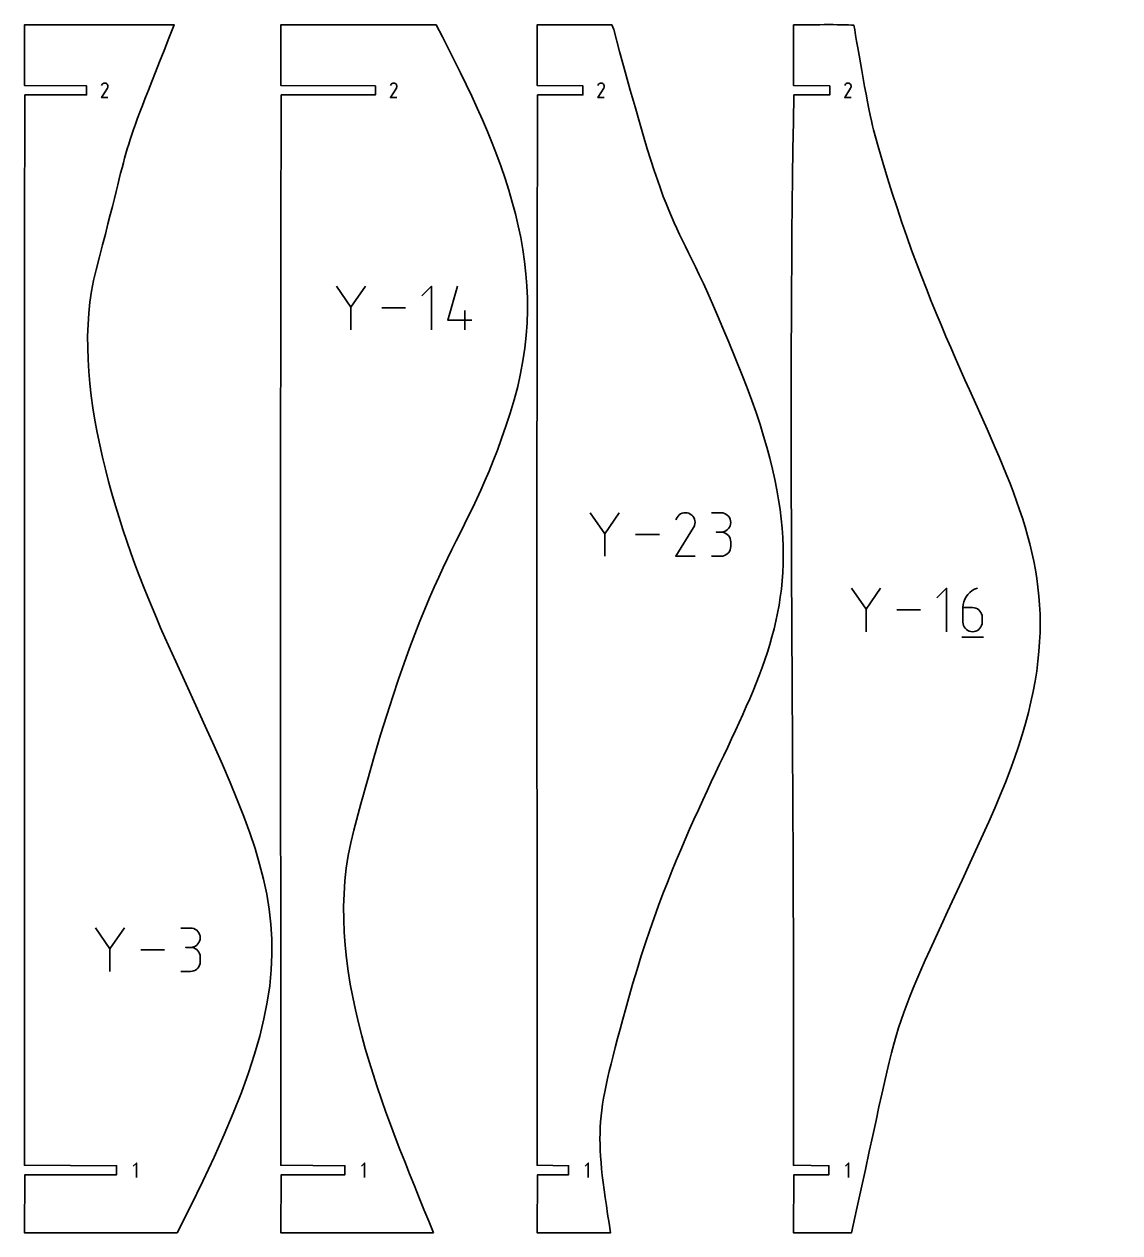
# Model space of a CAD drawing. Header units: centimetres. Extents: x -100 to 52, y -49 to 45.
# Drawn here: x -38.49 to -2.19, y -9.08 to 30.97 of the extents above; entities that cross this region are included whole.
import ezdxf

# ---------------------------------------------------------------- set-up
doc = ezdxf.new("R2010")
doc.units = ezdxf.units.CM
doc.header["$MEASUREMENT"] = 0
doc.layers.add('layer 1', color=7, linetype='Continuous')

msp = doc.modelspace()

# ---------------------------------------------------------------- linework, layer by layer
at = {"layer": 'layer 1', "color": 250, "lineweight": 35}
for points, knots in [([(-38.48029, 6.66369), (-38.48029, 6.66369), (-38.48029, -6.84462), (-38.48029, -6.84462), (-38.48029, -6.84462), (-38.48029, -6.84462), (-35.42453, -6.85962), (-35.42453, -6.85962), (-35.42453, -6.85962), (-35.42453, -6.85962), (-35.42453, -7.15962), (-35.42453, -7.15962), (-35.42453, -7.15962), (-35.42453, -7.15962), (-38.4653, -7.15962), (-38.4653, -7.15962), (-38.4653, -7.15962), (-38.4653, -7.15962), (-38.4803, -9.08298), (-38.4803, -9.08298), (-38.4803, -9.08298), (-38.4803, -9.08298), (-33.4252, -9.08298), (-33.4252, -9.08298), (-33.4252, -9.08298), (-28.4789, 0.53096), (-29.94132, 1.99857), (-33.82426, 10.6416), (-33.82426, 10.6416), (-35.33796, 14.01094), (-37.07446, 19.1677), (-36.10718, 22.82441), (-36.10718, 22.82441), (-34.83911, 27.61822), (-35.4763, 26.02902), (-33.51678, 30.94625), (-33.51678, 30.94625), (-33.51678, 30.94625), (-38.4803, 30.94621), (-38.4803, 30.94621), (-38.4803, 30.94621), (-38.4803, 30.94621), (-38.4803, 28.94054), (-38.4803, 28.94054), (-38.4803, 28.94054), (-38.4803, 28.94054), (-36.4193, 28.92554), (-36.4193, 28.92554), (-36.4193, 28.92554), (-36.4193, 28.92554), (-36.4193, 28.62554), (-36.4193, 28.62554), (-36.4193, 28.62554), (-36.4193, 28.62554), (-38.4653, 28.62554), (-38.4653, 28.62554), (-38.4653, 28.62554), (-38.48774, 21.30432), (-38.48029, 13.98495), (-38.48029, 6.66369)], [0, 0, 0, 0, 0.0625, 0.0625, 0.0625, 0.0625, 0.125, 0.125, 0.125, 0.125, 0.1875, 0.1875, 0.1875, 0.1875, 0.25, 0.25, 0.25, 0.25, 0.3125, 0.3125, 0.3125, 0.3125, 0.375, 0.375, 0.375, 0.375, 0.4375, 0.4375, 0.4375, 0.4375, 0.5, 0.5, 0.5, 0.5, 0.5625, 0.5625, 0.5625, 0.5625, 0.625, 0.625, 0.625, 0.625, 0.6875, 0.6875, 0.6875, 0.6875, 0.75, 0.75, 0.75, 0.75, 0.8125, 0.8125, 0.8125, 0.8125, 0.875, 0.875, 0.875, 0.875, 1, 1, 1, 1]), ([(-24.93298, -9.08294), (-26.56352, -5.02047), (-28.74905, -0.17588), (-27.571, 4.26016), (-27.571, 4.26016), (-25.01917, 13.8693), (-23.94206, 13.2567), (-22.3862, 18.08285), (-22.3862, 18.08285), (-20.86561, 22.79959), (-22.62877, 26.67965), (-24.83919, 30.94627), (-24.83919, 30.94627), (-24.83919, 30.94627), (-29.98809, 30.94623), (-29.98809, 30.94623), (-29.98809, 30.94623), (-29.98809, 30.94623), (-29.98809, 28.94057), (-29.98809, 28.94057), (-29.98809, 28.94057), (-29.98809, 28.94057), (-26.85016, 28.92557), (-26.85016, 28.92557), (-26.85016, 28.92557), (-26.85016, 28.92557), (-26.85016, 28.62557), (-26.85016, 28.62557), (-26.85016, 28.62557), (-26.85016, 28.62557), (-29.97309, 28.62557), (-29.97309, 28.62557), (-29.97309, 28.62557), (-30.00931, 16.80829), (-29.98808, 4.97454), (-29.98808, -6.84459), (-29.98808, -6.84459), (-29.98808, -6.84459), (-27.86239, -6.85959), (-27.86239, -6.85959), (-27.86239, -6.85959), (-27.86239, -6.85959), (-27.86239, -7.15959), (-27.86239, -7.15959), (-27.86239, -7.15959), (-27.86239, -7.15959), (-29.97308, -7.15959), (-29.97308, -7.15959), (-29.97308, -7.15959), (-29.97308, -7.15959), (-29.98809, -9.08295), (-29.98809, -9.08295), (-29.98809, -9.08295), (-29.98809, -9.08295), (-24.93298, -9.08294), (-24.93298, -9.08294)], [0, 0, 0, 0, 0.06666667, 0.06666667, 0.06666667, 0.06666667, 0.13333333, 0.13333333, 0.13333333, 0.13333333, 0.2, 0.2, 0.2, 0.2, 0.26666667, 0.26666667, 0.26666667, 0.26666667, 0.33333333, 0.33333333, 0.33333333, 0.33333333, 0.4, 0.4, 0.4, 0.4, 0.46666667, 0.46666667, 0.46666667, 0.46666667, 0.53333333, 0.53333333, 0.53333333, 0.53333333, 0.6, 0.6, 0.6, 0.6, 0.66666667, 0.66666667, 0.66666667, 0.66666667, 0.73333333, 0.73333333, 0.73333333, 0.73333333, 0.8, 0.8, 0.8, 0.8, 0.86666667, 0.86666667, 0.86666667, 0.86666667, 1, 1, 1, 1]), ([(-20.66333, -9.08215), (-20.66333, -9.08215), (-19.06376, -9.08225), (-19.06376, -9.08225), (-19.06376, -9.08225), (-19.61155, -5.58718), (-19.59478, -5.3597), (-18.45605, -1.28222), (-18.45605, -1.28222), (-15.61266, 8.89916), (-11.04146, 10.12222), (-14.70515, 19.34356), (-14.70515, 19.34356), (-17.22282, 25.68042), (-16.77613, 22.64714), (-18.9605, 30.79749), (-18.9605, 30.79749), (-18.9605, 30.79749), (-19.01744, 30.94617), (-19.01744, 30.94617), (-19.01744, 30.94617), (-19.01744, 30.94617), (-21.49586, 30.94615), (-21.49586, 30.94615), (-21.49586, 30.94615), (-21.49586, 30.94615), (-21.49586, 28.94049), (-21.49586, 28.94049), (-21.49586, 28.94049), (-21.49586, 28.94049), (-19.97827, 28.92549), (-19.97827, 28.92549), (-19.97827, 28.92549), (-19.97827, 28.92549), (-19.97827, 28.62549), (-19.97827, 28.62549), (-19.97827, 28.62549), (-19.97827, 28.62549), (-21.48086, 28.62549), (-21.48086, 28.62549), (-21.48086, 28.62549), (-21.51711, 16.80821), (-21.49581, 4.97448), (-21.49588, -6.84466), (-21.49588, -6.84466), (-21.49588, -6.84466), (-20.45367, -6.85966), (-20.45367, -6.85966), (-20.45367, -6.85966), (-20.45367, -6.85966), (-20.45367, -7.15966), (-20.45367, -7.15966), (-20.45367, -7.15966), (-20.45367, -7.15966), (-21.48088, -7.15966), (-21.48088, -7.15966), (-21.48088, -7.15966), (-21.48088, -7.15966), (-21.49589, -9.08299), (-21.49589, -9.08299), (-21.49589, -9.08299), (-21.49589, -9.08299), (-20.66333, -9.08215), (-20.66333, -9.08215)], [0, 0, 0, 0, 0.05882353, 0.05882353, 0.05882353, 0.05882353, 0.11764706, 0.11764706, 0.11764706, 0.11764706, 0.17647059, 0.17647059, 0.17647059, 0.17647059, 0.23529412, 0.23529412, 0.23529412, 0.23529412, 0.29411765, 0.29411765, 0.29411765, 0.29411765, 0.35294118, 0.35294118, 0.35294118, 0.35294118, 0.41176471, 0.41176471, 0.41176471, 0.41176471, 0.47058824, 0.47058824, 0.47058824, 0.47058824, 0.52941176, 0.52941176, 0.52941176, 0.52941176, 0.58823529, 0.58823529, 0.58823529, 0.58823529, 0.64705882, 0.64705882, 0.64705882, 0.64705882, 0.70588235, 0.70588235, 0.70588235, 0.70588235, 0.76470588, 0.76470588, 0.76470588, 0.76470588, 0.82352941, 0.82352941, 0.82352941, 0.82352941, 0.88235294, 0.88235294, 0.88235294, 0.88235294, 1, 1, 1, 1]), ([(-13.00398, -1.87578), (-13.00398, -1.87578), (-13.00399, -6.84463), (-13.00399, -6.84463), (-13.00399, -6.84463), (-13.00399, -6.84463), (-11.83167, -6.85963), (-11.83167, -6.85963), (-11.83167, -6.85963), (-11.83167, -6.85963), (-11.83167, -7.15963), (-11.83167, -7.15963), (-11.83167, -7.15963), (-11.83167, -7.15963), (-12.98899, -7.15963), (-12.98899, -7.15963), (-12.98899, -7.15963), (-12.98899, -7.15963), (-13.004, -9.08298), (-13.004, -9.08298), (-13.004, -9.08298), (-13.004, -9.08298), (-11.07827, -9.08299), (-11.07827, -9.08299), (-11.07827, -9.08299), (-9.21287, -0.63421), (-10.07907, -3.2763), (-6.53373, 4.54179), (-6.53373, 4.54179), (-2.1941, 14.11144), (-7.14971, 15.66446), (-10.35067, 27.46546), (-10.35067, 27.46546), (-10.51729, 28.07974), (-10.88395, 30.23037), (-11.00091, 30.9353), (-11.00091, 30.9353), (-11.41213, 30.96929), (-12.54652, 30.94619), (-13.00161, 30.94619), (-13.00161, 30.94619), (-13.00161, 30.94619), (-13.00399, 28.94053), (-13.00399, 28.94053), (-13.00399, 28.94053), (-13.00399, 28.94053), (-11.80194, 28.92553), (-11.80194, 28.92553), (-11.80194, 28.92553), (-11.80194, 28.92553), (-11.80194, 28.62553), (-11.80194, 28.62553), (-11.80194, 28.62553), (-11.80194, 28.62553), (-12.98899, 28.62553), (-12.98899, 28.62553), (-12.98899, 28.62553), (-13.18357, 19.11471), (-13.00398, 7.82592), (-13.00398, -1.87578)], [0, 0, 0, 0, 0.0625, 0.0625, 0.0625, 0.0625, 0.125, 0.125, 0.125, 0.125, 0.1875, 0.1875, 0.1875, 0.1875, 0.25, 0.25, 0.25, 0.25, 0.3125, 0.3125, 0.3125, 0.3125, 0.375, 0.375, 0.375, 0.375, 0.4375, 0.4375, 0.4375, 0.4375, 0.5, 0.5, 0.5, 0.5, 0.5625, 0.5625, 0.5625, 0.5625, 0.625, 0.625, 0.625, 0.625, 0.6875, 0.6875, 0.6875, 0.6875, 0.75, 0.75, 0.75, 0.75, 0.8125, 0.8125, 0.8125, 0.8125, 0.875, 0.875, 0.875, 0.875, 1, 1, 1, 1]), ([(-35.71277, 28.53554), (-35.71277, 28.53554), (-35.92595, 28.53554), (-35.92595, 28.53554), (-35.92595, 28.53554), (-35.92595, 28.53554), (-35.72897, 28.85266), (-35.72897, 28.85266), (-35.72897, 28.85266), (-35.72897, 28.85266), (-35.72873, 28.85295), (-35.72873, 28.85295), (-35.72873, 28.85295), (-35.72873, 28.85295), (-35.72851, 28.85324), (-35.72851, 28.85324), (-35.72851, 28.85324), (-35.72851, 28.85324), (-35.72829, 28.85354), (-35.72829, 28.85354), (-35.72829, 28.85354), (-35.72829, 28.85354), (-35.72808, 28.85385), (-35.72808, 28.85385), (-35.72808, 28.85385), (-35.72808, 28.85385), (-35.72787, 28.85416), (-35.72787, 28.85416), (-35.72787, 28.85416), (-35.72787, 28.85416), (-35.72767, 28.85449), (-35.72767, 28.85449), (-35.72767, 28.85449), (-35.72767, 28.85449), (-35.72747, 28.85484), (-35.72747, 28.85484), (-35.72747, 28.85484), (-35.72747, 28.85484), (-35.72727, 28.8552), (-35.72727, 28.8552), (-35.72727, 28.8552), (-35.72727, 28.8552), (-35.72707, 28.85558), (-35.72707, 28.85558), (-35.72707, 28.85558), (-35.72707, 28.85558), (-35.71894, 28.87304), (-35.71894, 28.87304), (-35.71894, 28.87304), (-35.71894, 28.87304), (-35.71419, 28.89114), (-35.71419, 28.89114), (-35.71419, 28.89114), (-35.71419, 28.89114), (-35.7127, 28.90947), (-35.7127, 28.90947), (-35.7127, 28.90947), (-35.7127, 28.90947), (-35.71436, 28.92763), (-35.71436, 28.92763), (-35.71436, 28.92763), (-35.71436, 28.92763), (-35.71906, 28.94519), (-35.71906, 28.94519), (-35.71906, 28.94519), (-35.71906, 28.94519), (-35.72667, 28.96176), (-35.72667, 28.96176), (-35.72667, 28.96176), (-35.72667, 28.96176), (-35.73708, 28.97692), (-35.73708, 28.97692), (-35.73708, 28.97692), (-35.73708, 28.97692), (-35.75018, 28.99027), (-35.75018, 28.99027), (-35.75018, 28.99027), (-35.75018, 28.99027), (-35.76584, 29.00139), (-35.76584, 29.00139), (-35.76584, 29.00139), (-35.76584, 29.00139), (-35.78335, 29.00941), (-35.78335, 29.00941), (-35.78335, 29.00941), (-35.78335, 29.00941), (-35.80148, 29.01408), (-35.80148, 29.01408), (-35.80148, 29.01408), (-35.80148, 29.01408), (-35.81983, 29.01553), (-35.81983, 29.01553), (-35.81983, 29.01553), (-35.81983, 29.01553), (-35.83798, 29.01384), (-35.83798, 29.01384), (-35.83798, 29.01384), (-35.83798, 29.01384), (-35.85553, 29.00913), (-35.85553, 29.00913), (-35.85553, 29.00913), (-35.85553, 29.00913), (-35.87208, 29.00151), (-35.87208, 29.00151), (-35.87208, 29.00151), (-35.87208, 29.00151), (-35.88722, 28.99107), (-35.88722, 28.99107), (-35.88722, 28.99107), (-35.88722, 28.99107), (-35.90055, 28.97792), (-35.90055, 28.97792), (-35.90055, 28.97792), (-35.90055, 28.97792), (-35.91165, 28.96217), (-35.91165, 28.96217), (-35.91165, 28.96217), (-35.91165, 28.96217), (-35.92565, 28.93532), (-35.92565, 28.93532)], [0, 0, 0, 0, 0.03225806, 0.03225806, 0.03225806, 0.03225806, 0.06451613, 0.06451613, 0.06451613, 0.06451613, 0.09677419, 0.09677419, 0.09677419, 0.09677419, 0.12903226, 0.12903226, 0.12903226, 0.12903226, 0.16129032, 0.16129032, 0.16129032, 0.16129032, 0.19354839, 0.19354839, 0.19354839, 0.19354839, 0.22580645, 0.22580645, 0.22580645, 0.22580645, 0.25806452, 0.25806452, 0.25806452, 0.25806452, 0.29032258, 0.29032258, 0.29032258, 0.29032258, 0.32258065, 0.32258065, 0.32258065, 0.32258065, 0.35483871, 0.35483871, 0.35483871, 0.35483871, 0.38709677, 0.38709677, 0.38709677, 0.38709677, 0.41935484, 0.41935484, 0.41935484, 0.41935484, 0.4516129, 0.4516129, 0.4516129, 0.4516129, 0.48387097, 0.48387097, 0.48387097, 0.48387097, 0.51612903, 0.51612903, 0.51612903, 0.51612903, 0.5483871, 0.5483871, 0.5483871, 0.5483871, 0.58064516, 0.58064516, 0.58064516, 0.58064516, 0.61290323, 0.61290323, 0.61290323, 0.61290323, 0.64516129, 0.64516129, 0.64516129, 0.64516129, 0.67741935, 0.67741935, 0.67741935, 0.67741935, 0.70967742, 0.70967742, 0.70967742, 0.70967742, 0.74193548, 0.74193548, 0.74193548, 0.74193548, 0.77419355, 0.77419355, 0.77419355, 0.77419355, 0.80645161, 0.80645161, 0.80645161, 0.80645161, 0.83870968, 0.83870968, 0.83870968, 0.83870968, 0.87096774, 0.87096774, 0.87096774, 0.87096774, 0.90322581, 0.90322581, 0.90322581, 0.90322581, 0.93548387, 0.93548387, 0.93548387, 0.93548387, 1, 1, 1, 1]), ([(-26.14364, 28.53556), (-26.14364, 28.53556), (-26.35681, 28.53556), (-26.35681, 28.53556), (-26.35681, 28.53556), (-26.35681, 28.53556), (-26.15983, 28.85268), (-26.15983, 28.85268), (-26.15983, 28.85268), (-26.15983, 28.85268), (-26.15959, 28.85297), (-26.15959, 28.85297), (-26.15959, 28.85297), (-26.15959, 28.85297), (-26.15937, 28.85327), (-26.15937, 28.85327), (-26.15937, 28.85327), (-26.15937, 28.85327), (-26.15915, 28.85357), (-26.15915, 28.85357), (-26.15915, 28.85357), (-26.15915, 28.85357), (-26.15894, 28.85387), (-26.15894, 28.85387), (-26.15894, 28.85387), (-26.15894, 28.85387), (-26.15873, 28.85419), (-26.15873, 28.85419), (-26.15873, 28.85419), (-26.15873, 28.85419), (-26.15853, 28.85452), (-26.15853, 28.85452), (-26.15853, 28.85452), (-26.15853, 28.85452), (-26.15833, 28.85486), (-26.15833, 28.85486), (-26.15833, 28.85486), (-26.15833, 28.85486), (-26.15813, 28.85522), (-26.15813, 28.85522), (-26.15813, 28.85522), (-26.15813, 28.85522), (-26.15793, 28.8556), (-26.15793, 28.8556), (-26.15793, 28.8556), (-26.15793, 28.8556), (-26.1498, 28.87306), (-26.1498, 28.87306), (-26.1498, 28.87306), (-26.1498, 28.87306), (-26.14505, 28.89117), (-26.14505, 28.89117), (-26.14505, 28.89117), (-26.14505, 28.89117), (-26.14356, 28.9095), (-26.14356, 28.9095), (-26.14356, 28.9095), (-26.14356, 28.9095), (-26.14523, 28.92765), (-26.14523, 28.92765), (-26.14523, 28.92765), (-26.14523, 28.92765), (-26.14992, 28.94522), (-26.14992, 28.94522), (-26.14992, 28.94522), (-26.14992, 28.94522), (-26.15753, 28.96178), (-26.15753, 28.96178), (-26.15753, 28.96178), (-26.15753, 28.96178), (-26.16795, 28.97695), (-26.16795, 28.97695), (-26.16795, 28.97695), (-26.16795, 28.97695), (-26.18104, 28.99029), (-26.18104, 28.99029), (-26.18104, 28.99029), (-26.18104, 28.99029), (-26.1967, 29.00141), (-26.1967, 29.00141), (-26.1967, 29.00141), (-26.1967, 29.00141), (-26.21422, 29.00943), (-26.21422, 29.00943), (-26.21422, 29.00943), (-26.21422, 29.00943), (-26.23235, 29.01411), (-26.23235, 29.01411), (-26.23235, 29.01411), (-26.23235, 29.01411), (-26.25069, 29.01555), (-26.25069, 29.01555), (-26.25069, 29.01555), (-26.25069, 29.01555), (-26.26884, 29.01387), (-26.26884, 29.01387), (-26.26884, 29.01387), (-26.26884, 29.01387), (-26.28639, 29.00916), (-26.28639, 29.00916), (-26.28639, 29.00916), (-26.28639, 29.00916), (-26.30294, 29.00153), (-26.30294, 29.00153), (-26.30294, 29.00153), (-26.30294, 29.00153), (-26.31808, 28.99109), (-26.31808, 28.99109), (-26.31808, 28.99109), (-26.31808, 28.99109), (-26.33141, 28.97794), (-26.33141, 28.97794), (-26.33141, 28.97794), (-26.33141, 28.97794), (-26.34252, 28.96219), (-26.34252, 28.96219), (-26.34252, 28.96219), (-26.34252, 28.96219), (-26.35651, 28.93534), (-26.35651, 28.93534)], [0, 0, 0, 0, 0.03225806, 0.03225806, 0.03225806, 0.03225806, 0.06451613, 0.06451613, 0.06451613, 0.06451613, 0.09677419, 0.09677419, 0.09677419, 0.09677419, 0.12903226, 0.12903226, 0.12903226, 0.12903226, 0.16129032, 0.16129032, 0.16129032, 0.16129032, 0.19354839, 0.19354839, 0.19354839, 0.19354839, 0.22580645, 0.22580645, 0.22580645, 0.22580645, 0.25806452, 0.25806452, 0.25806452, 0.25806452, 0.29032258, 0.29032258, 0.29032258, 0.29032258, 0.32258065, 0.32258065, 0.32258065, 0.32258065, 0.35483871, 0.35483871, 0.35483871, 0.35483871, 0.38709677, 0.38709677, 0.38709677, 0.38709677, 0.41935484, 0.41935484, 0.41935484, 0.41935484, 0.4516129, 0.4516129, 0.4516129, 0.4516129, 0.48387097, 0.48387097, 0.48387097, 0.48387097, 0.51612903, 0.51612903, 0.51612903, 0.51612903, 0.5483871, 0.5483871, 0.5483871, 0.5483871, 0.58064516, 0.58064516, 0.58064516, 0.58064516, 0.61290323, 0.61290323, 0.61290323, 0.61290323, 0.64516129, 0.64516129, 0.64516129, 0.64516129, 0.67741935, 0.67741935, 0.67741935, 0.67741935, 0.70967742, 0.70967742, 0.70967742, 0.70967742, 0.74193548, 0.74193548, 0.74193548, 0.74193548, 0.77419355, 0.77419355, 0.77419355, 0.77419355, 0.80645161, 0.80645161, 0.80645161, 0.80645161, 0.83870968, 0.83870968, 0.83870968, 0.83870968, 0.87096774, 0.87096774, 0.87096774, 0.87096774, 0.90322581, 0.90322581, 0.90322581, 0.90322581, 0.93548387, 0.93548387, 0.93548387, 0.93548387, 1, 1, 1, 1]), ([(-19.27174, 28.53549), (-19.27174, 28.53549), (-19.48492, 28.53549), (-19.48492, 28.53549), (-19.48492, 28.53549), (-19.48492, 28.53549), (-19.28793, 28.85261), (-19.28793, 28.85261), (-19.28793, 28.85261), (-19.28793, 28.85261), (-19.2877, 28.8529), (-19.2877, 28.8529), (-19.2877, 28.8529), (-19.2877, 28.8529), (-19.28747, 28.85319), (-19.28747, 28.85319), (-19.28747, 28.85319), (-19.28747, 28.85319), (-19.28725, 28.85349), (-19.28725, 28.85349), (-19.28725, 28.85349), (-19.28725, 28.85349), (-19.28704, 28.8538), (-19.28704, 28.8538), (-19.28704, 28.8538), (-19.28704, 28.8538), (-19.28684, 28.85412), (-19.28684, 28.85412), (-19.28684, 28.85412), (-19.28684, 28.85412), (-19.28664, 28.85444), (-19.28664, 28.85444), (-19.28664, 28.85444), (-19.28664, 28.85444), (-19.28644, 28.85479), (-19.28644, 28.85479), (-19.28644, 28.85479), (-19.28644, 28.85479), (-19.28624, 28.85515), (-19.28624, 28.85515), (-19.28624, 28.85515), (-19.28624, 28.85515), (-19.28604, 28.85553), (-19.28604, 28.85553), (-19.28604, 28.85553), (-19.28604, 28.85553), (-19.2779, 28.87299), (-19.2779, 28.87299), (-19.2779, 28.87299), (-19.2779, 28.87299), (-19.27315, 28.89109), (-19.27315, 28.89109), (-19.27315, 28.89109), (-19.27315, 28.89109), (-19.27167, 28.90943), (-19.27167, 28.90943), (-19.27167, 28.90943), (-19.27167, 28.90943), (-19.27333, 28.92758), (-19.27333, 28.92758), (-19.27333, 28.92758), (-19.27333, 28.92758), (-19.27803, 28.94514), (-19.27803, 28.94514), (-19.27803, 28.94514), (-19.27803, 28.94514), (-19.28564, 28.96171), (-19.28564, 28.96171), (-19.28564, 28.96171), (-19.28564, 28.96171), (-19.29605, 28.97687), (-19.29605, 28.97687), (-19.29605, 28.97687), (-19.29605, 28.97687), (-19.30914, 28.99022), (-19.30914, 28.99022), (-19.30914, 28.99022), (-19.30914, 28.99022), (-19.32481, 29.00134), (-19.32481, 29.00134), (-19.32481, 29.00134), (-19.32481, 29.00134), (-19.34232, 29.00936), (-19.34232, 29.00936), (-19.34232, 29.00936), (-19.34232, 29.00936), (-19.36045, 29.01404), (-19.36045, 29.01404), (-19.36045, 29.01404), (-19.36045, 29.01404), (-19.37879, 29.01548), (-19.37879, 29.01548), (-19.37879, 29.01548), (-19.37879, 29.01548), (-19.39694, 29.0138), (-19.39694, 29.0138), (-19.39694, 29.0138), (-19.39694, 29.0138), (-19.41449, 29.00909), (-19.41449, 29.00909), (-19.41449, 29.00909), (-19.41449, 29.00909), (-19.43104, 29.00146), (-19.43104, 29.00146), (-19.43104, 29.00146), (-19.43104, 29.00146), (-19.44618, 28.99102), (-19.44618, 28.99102), (-19.44618, 28.99102), (-19.44618, 28.99102), (-19.45951, 28.97787), (-19.45951, 28.97787), (-19.45951, 28.97787), (-19.45951, 28.97787), (-19.47062, 28.96212), (-19.47062, 28.96212), (-19.47062, 28.96212), (-19.47062, 28.96212), (-19.48462, 28.93527), (-19.48462, 28.93527)], [0, 0, 0, 0, 0.03225806, 0.03225806, 0.03225806, 0.03225806, 0.06451613, 0.06451613, 0.06451613, 0.06451613, 0.09677419, 0.09677419, 0.09677419, 0.09677419, 0.12903226, 0.12903226, 0.12903226, 0.12903226, 0.16129032, 0.16129032, 0.16129032, 0.16129032, 0.19354839, 0.19354839, 0.19354839, 0.19354839, 0.22580645, 0.22580645, 0.22580645, 0.22580645, 0.25806452, 0.25806452, 0.25806452, 0.25806452, 0.29032258, 0.29032258, 0.29032258, 0.29032258, 0.32258065, 0.32258065, 0.32258065, 0.32258065, 0.35483871, 0.35483871, 0.35483871, 0.35483871, 0.38709677, 0.38709677, 0.38709677, 0.38709677, 0.41935484, 0.41935484, 0.41935484, 0.41935484, 0.4516129, 0.4516129, 0.4516129, 0.4516129, 0.48387097, 0.48387097, 0.48387097, 0.48387097, 0.51612903, 0.51612903, 0.51612903, 0.51612903, 0.5483871, 0.5483871, 0.5483871, 0.5483871, 0.58064516, 0.58064516, 0.58064516, 0.58064516, 0.61290323, 0.61290323, 0.61290323, 0.61290323, 0.64516129, 0.64516129, 0.64516129, 0.64516129, 0.67741935, 0.67741935, 0.67741935, 0.67741935, 0.70967742, 0.70967742, 0.70967742, 0.70967742, 0.74193548, 0.74193548, 0.74193548, 0.74193548, 0.77419355, 0.77419355, 0.77419355, 0.77419355, 0.80645161, 0.80645161, 0.80645161, 0.80645161, 0.83870968, 0.83870968, 0.83870968, 0.83870968, 0.87096774, 0.87096774, 0.87096774, 0.87096774, 0.90322581, 0.90322581, 0.90322581, 0.90322581, 0.93548387, 0.93548387, 0.93548387, 0.93548387, 1, 1, 1, 1]), ([(-11.09541, 28.53552), (-11.09541, 28.53552), (-11.30859, 28.53552), (-11.30859, 28.53552), (-11.30859, 28.53552), (-11.30859, 28.53552), (-11.1116, 28.85264), (-11.1116, 28.85264), (-11.1116, 28.85264), (-11.1116, 28.85264), (-11.11137, 28.85294), (-11.11137, 28.85294), (-11.11137, 28.85294), (-11.11137, 28.85294), (-11.11114, 28.85323), (-11.11114, 28.85323), (-11.11114, 28.85323), (-11.11114, 28.85323), (-11.11092, 28.85353), (-11.11092, 28.85353), (-11.11092, 28.85353), (-11.11092, 28.85353), (-11.11071, 28.85383), (-11.11071, 28.85383), (-11.11071, 28.85383), (-11.11071, 28.85383), (-11.11051, 28.85415), (-11.11051, 28.85415), (-11.11051, 28.85415), (-11.11051, 28.85415), (-11.1103, 28.85448), (-11.1103, 28.85448), (-11.1103, 28.85448), (-11.1103, 28.85448), (-11.1101, 28.85482), (-11.1101, 28.85482), (-11.1101, 28.85482), (-11.1101, 28.85482), (-11.1099, 28.85518), (-11.1099, 28.85518), (-11.1099, 28.85518), (-11.1099, 28.85518), (-11.1097, 28.85556), (-11.1097, 28.85556), (-11.1097, 28.85556), (-11.1097, 28.85556), (-11.10157, 28.87303), (-11.10157, 28.87303), (-11.10157, 28.87303), (-11.10157, 28.87303), (-11.09682, 28.89113), (-11.09682, 28.89113), (-11.09682, 28.89113), (-11.09682, 28.89113), (-11.09533, 28.90946), (-11.09533, 28.90946), (-11.09533, 28.90946), (-11.09533, 28.90946), (-11.097, 28.92761), (-11.097, 28.92761), (-11.097, 28.92761), (-11.097, 28.92761), (-11.10169, 28.94518), (-11.10169, 28.94518), (-11.10169, 28.94518), (-11.10169, 28.94518), (-11.10931, 28.96175), (-11.10931, 28.96175), (-11.10931, 28.96175), (-11.10931, 28.96175), (-11.11972, 28.97691), (-11.11972, 28.97691), (-11.11972, 28.97691), (-11.11972, 28.97691), (-11.13281, 28.99025), (-11.13281, 28.99025), (-11.13281, 28.99025), (-11.13281, 28.99025), (-11.14848, 29.00138), (-11.14848, 29.00138), (-11.14848, 29.00138), (-11.14848, 29.00138), (-11.16599, 29.00939), (-11.16599, 29.00939), (-11.16599, 29.00939), (-11.16599, 29.00939), (-11.18412, 29.01407), (-11.18412, 29.01407), (-11.18412, 29.01407), (-11.18412, 29.01407), (-11.20246, 29.01552), (-11.20246, 29.01552), (-11.20246, 29.01552), (-11.20246, 29.01552), (-11.22061, 29.01383), (-11.22061, 29.01383), (-11.22061, 29.01383), (-11.22061, 29.01383), (-11.23816, 29.00912), (-11.23816, 29.00912), (-11.23816, 29.00912), (-11.23816, 29.00912), (-11.25471, 29.00149), (-11.25471, 29.00149), (-11.25471, 29.00149), (-11.25471, 29.00149), (-11.26985, 28.99105), (-11.26985, 28.99105), (-11.26985, 28.99105), (-11.26985, 28.99105), (-11.28318, 28.9779), (-11.28318, 28.9779), (-11.28318, 28.9779), (-11.28318, 28.9779), (-11.29429, 28.96215), (-11.29429, 28.96215), (-11.29429, 28.96215), (-11.29429, 28.96215), (-11.30828, 28.9353), (-11.30828, 28.9353)], [0, 0, 0, 0, 0.03225806, 0.03225806, 0.03225806, 0.03225806, 0.06451613, 0.06451613, 0.06451613, 0.06451613, 0.09677419, 0.09677419, 0.09677419, 0.09677419, 0.12903226, 0.12903226, 0.12903226, 0.12903226, 0.16129032, 0.16129032, 0.16129032, 0.16129032, 0.19354839, 0.19354839, 0.19354839, 0.19354839, 0.22580645, 0.22580645, 0.22580645, 0.22580645, 0.25806452, 0.25806452, 0.25806452, 0.25806452, 0.29032258, 0.29032258, 0.29032258, 0.29032258, 0.32258065, 0.32258065, 0.32258065, 0.32258065, 0.35483871, 0.35483871, 0.35483871, 0.35483871, 0.38709677, 0.38709677, 0.38709677, 0.38709677, 0.41935484, 0.41935484, 0.41935484, 0.41935484, 0.4516129, 0.4516129, 0.4516129, 0.4516129, 0.48387097, 0.48387097, 0.48387097, 0.48387097, 0.51612903, 0.51612903, 0.51612903, 0.51612903, 0.5483871, 0.5483871, 0.5483871, 0.5483871, 0.58064516, 0.58064516, 0.58064516, 0.58064516, 0.61290323, 0.61290323, 0.61290323, 0.61290323, 0.64516129, 0.64516129, 0.64516129, 0.64516129, 0.67741935, 0.67741935, 0.67741935, 0.67741935, 0.70967742, 0.70967742, 0.70967742, 0.70967742, 0.74193548, 0.74193548, 0.74193548, 0.74193548, 0.77419355, 0.77419355, 0.77419355, 0.77419355, 0.80645161, 0.80645161, 0.80645161, 0.80645161, 0.83870968, 0.83870968, 0.83870968, 0.83870968, 0.87096774, 0.87096774, 0.87096774, 0.87096774, 0.90322581, 0.90322581, 0.90322581, 0.90322581, 0.93548387, 0.93548387, 0.93548387, 0.93548387, 1, 1, 1, 1]), ([(-27.18528, 22.28612), (-27.18528, 22.28612), (-27.66592, 21.59092), (-27.66592, 21.59092), (-27.66592, 21.59092), (-27.66592, 21.59092), (-28.14665, 22.28612), (-28.14665, 22.28612)], [0, 0, 0, 0, 0.33333333, 0.33333333, 0.33333333, 0.33333333, 1, 1, 1, 1]), ([(-24.99587, 20.84488), (-24.99587, 20.84488), (-24.99587, 22.28607), (-24.99587, 22.28607), (-24.99587, 22.28607), (-24.99587, 22.28607), (-25.31627, 21.96559), (-25.31627, 21.96559)], [0, 0, 0, 0, 0.33333333, 0.33333333, 0.33333333, 0.33333333, 1, 1, 1, 1]), ([(-23.65525, 21.16527), (-23.65525, 21.16527), (-24.45547, 21.16527), (-24.45547, 21.16527), (-24.45547, 21.16527), (-24.45547, 21.16527), (-24.13589, 22.28607), (-24.13589, 22.28607)], [0, 0, 0, 0, 0.33333333, 0.33333333, 0.33333333, 0.33333333, 1, 1, 1, 1]), ([(-18.77309, 14.77982), (-18.77309, 14.77982), (-19.25373, 14.08462), (-19.25373, 14.08462), (-19.25373, 14.08462), (-19.25373, 14.08462), (-19.73446, 14.77982), (-19.73446, 14.77982)], [0, 0, 0, 0, 0.33333333, 0.33333333, 0.33333333, 0.33333333, 1, 1, 1, 1]), ([(-16.26396, 13.33857), (-16.26396, 13.33857), (-16.90402, 13.33857), (-16.90402, 13.33857), (-16.90402, 13.33857), (-16.90402, 13.33857), (-16.31258, 14.29072), (-16.31258, 14.29072), (-16.31258, 14.29072), (-16.31258, 14.29072), (-16.31187, 14.29159), (-16.31187, 14.29159), (-16.31187, 14.29159), (-16.31187, 14.29159), (-16.31119, 14.29247), (-16.31119, 14.29247), (-16.31119, 14.29247), (-16.31119, 14.29247), (-16.31054, 14.29337), (-16.31054, 14.29337), (-16.31054, 14.29337), (-16.31054, 14.29337), (-16.30991, 14.29429), (-16.30991, 14.29429), (-16.30991, 14.29429), (-16.30991, 14.29429), (-16.30929, 14.29524), (-16.30929, 14.29524), (-16.30929, 14.29524), (-16.30929, 14.29524), (-16.30868, 14.29623), (-16.30868, 14.29623), (-16.30868, 14.29623), (-16.30868, 14.29623), (-16.30808, 14.29726), (-16.30808, 14.29726), (-16.30808, 14.29726), (-16.30808, 14.29726), (-16.30749, 14.29834), (-16.30749, 14.29834), (-16.30749, 14.29834), (-16.30749, 14.29834), (-16.30689, 14.29948), (-16.30689, 14.29948), (-16.30689, 14.29948), (-16.30689, 14.29948), (-16.28247, 14.35192), (-16.28247, 14.35192), (-16.28247, 14.35192), (-16.28247, 14.35192), (-16.2682, 14.40627), (-16.2682, 14.40627), (-16.2682, 14.40627), (-16.2682, 14.40627), (-16.26374, 14.46131), (-16.26374, 14.46131), (-16.26374, 14.46131), (-16.26374, 14.46131), (-16.26873, 14.51581), (-16.26873, 14.51581), (-16.26873, 14.51581), (-16.26873, 14.51581), (-16.28283, 14.56855), (-16.28283, 14.56855), (-16.28283, 14.56855), (-16.28283, 14.56855), (-16.30569, 14.6183), (-16.30569, 14.6183), (-16.30569, 14.6183), (-16.30569, 14.6183), (-16.33695, 14.66382), (-16.33695, 14.66382), (-16.33695, 14.66382), (-16.33695, 14.66382), (-16.37627, 14.70389), (-16.37627, 14.70389), (-16.37627, 14.70389), (-16.37627, 14.70389), (-16.4233, 14.73728), (-16.4233, 14.73728), (-16.4233, 14.73728), (-16.4233, 14.73728), (-16.47587, 14.76136), (-16.47587, 14.76136), (-16.47587, 14.76136), (-16.47587, 14.76136), (-16.53031, 14.7754), (-16.53031, 14.7754), (-16.53031, 14.7754), (-16.53031, 14.7754), (-16.58538, 14.77974), (-16.58538, 14.77974), (-16.58538, 14.77974), (-16.58538, 14.77974), (-16.63988, 14.77468), (-16.63988, 14.77468), (-16.63988, 14.77468), (-16.63988, 14.77468), (-16.69258, 14.76054), (-16.69258, 14.76054), (-16.69258, 14.76054), (-16.69258, 14.76054), (-16.74227, 14.73764), (-16.74227, 14.73764), (-16.74227, 14.73764), (-16.74227, 14.73764), (-16.78773, 14.70629), (-16.78773, 14.70629), (-16.78773, 14.70629), (-16.78773, 14.70629), (-16.82774, 14.66681), (-16.82774, 14.66681), (-16.82774, 14.66681), (-16.82774, 14.66681), (-16.86109, 14.61952), (-16.86109, 14.61952), (-16.86109, 14.61952), (-16.86109, 14.61952), (-16.90312, 14.5389), (-16.90312, 14.5389)], [0, 0, 0, 0, 0.03225806, 0.03225806, 0.03225806, 0.03225806, 0.06451613, 0.06451613, 0.06451613, 0.06451613, 0.09677419, 0.09677419, 0.09677419, 0.09677419, 0.12903226, 0.12903226, 0.12903226, 0.12903226, 0.16129032, 0.16129032, 0.16129032, 0.16129032, 0.19354839, 0.19354839, 0.19354839, 0.19354839, 0.22580645, 0.22580645, 0.22580645, 0.22580645, 0.25806452, 0.25806452, 0.25806452, 0.25806452, 0.29032258, 0.29032258, 0.29032258, 0.29032258, 0.32258065, 0.32258065, 0.32258065, 0.32258065, 0.35483871, 0.35483871, 0.35483871, 0.35483871, 0.38709677, 0.38709677, 0.38709677, 0.38709677, 0.41935484, 0.41935484, 0.41935484, 0.41935484, 0.4516129, 0.4516129, 0.4516129, 0.4516129, 0.48387097, 0.48387097, 0.48387097, 0.48387097, 0.51612903, 0.51612903, 0.51612903, 0.51612903, 0.5483871, 0.5483871, 0.5483871, 0.5483871, 0.58064516, 0.58064516, 0.58064516, 0.58064516, 0.61290323, 0.61290323, 0.61290323, 0.61290323, 0.64516129, 0.64516129, 0.64516129, 0.64516129, 0.67741935, 0.67741935, 0.67741935, 0.67741935, 0.70967742, 0.70967742, 0.70967742, 0.70967742, 0.74193548, 0.74193548, 0.74193548, 0.74193548, 0.77419355, 0.77419355, 0.77419355, 0.77419355, 0.80645161, 0.80645161, 0.80645161, 0.80645161, 0.83870968, 0.83870968, 0.83870968, 0.83870968, 0.87096774, 0.87096774, 0.87096774, 0.87096774, 0.90322581, 0.90322581, 0.90322581, 0.90322581, 0.93548387, 0.93548387, 0.93548387, 0.93548387, 1, 1, 1, 1]), ([(-15.7234, 13.33862), (-15.7234, 13.33862), (-15.40336, 13.33862), (-15.40336, 13.33862), (-15.40336, 13.33862), (-15.40336, 13.33862), (-15.34581, 13.34379), (-15.34581, 13.34379), (-15.34581, 13.34379), (-15.34581, 13.34379), (-15.29164, 13.35867), (-15.29164, 13.35867), (-15.29164, 13.35867), (-15.29164, 13.35867), (-15.24178, 13.38235), (-15.24178, 13.38235), (-15.24178, 13.38235), (-15.24178, 13.38235), (-15.19712, 13.41393), (-15.19712, 13.41393), (-15.19712, 13.41393), (-15.19712, 13.41393), (-15.15856, 13.45249), (-15.15856, 13.45249), (-15.15856, 13.45249), (-15.15856, 13.45249), (-15.127, 13.4971), (-15.127, 13.4971), (-15.127, 13.4971), (-15.127, 13.4971), (-15.10334, 13.54687), (-15.10334, 13.54687), (-15.10334, 13.54687), (-15.10334, 13.54687), (-15.08848, 13.60088), (-15.08848, 13.60088), (-15.08848, 13.60088), (-15.08848, 13.60088), (-15.08333, 13.65821), (-15.08333, 13.65821), (-15.08333, 13.65821), (-15.08333, 13.65821), (-15.08333, 13.81845), (-15.08333, 13.81845), (-15.08333, 13.81845), (-15.08333, 13.81845), (-15.08848, 13.87576), (-15.08848, 13.87576), (-15.08848, 13.87576), (-15.08848, 13.87576), (-15.10334, 13.92975), (-15.10334, 13.92975), (-15.10334, 13.92975), (-15.10334, 13.92975), (-15.127, 13.97951), (-15.127, 13.97951), (-15.127, 13.97951), (-15.127, 13.97951), (-15.15856, 14.02413), (-15.15856, 14.02413), (-15.15856, 14.02413), (-15.15856, 14.02413), (-15.19712, 14.0627), (-15.19712, 14.0627), (-15.19712, 14.0627), (-15.19712, 14.0627), (-15.24178, 14.09428), (-15.24178, 14.09428), (-15.24178, 14.09428), (-15.24178, 14.09428), (-15.29164, 14.11798), (-15.29164, 14.11798), (-15.29164, 14.11798), (-15.29164, 14.11798), (-15.34581, 14.13287), (-15.34581, 14.13287), (-15.34581, 14.13287), (-15.34581, 14.13287), (-15.40336, 14.13803), (-15.40336, 14.13803), (-15.40336, 14.13803), (-15.40336, 14.13803), (-15.56361, 14.13803), (-15.56361, 14.13803), (-15.56361, 14.13803), (-15.56361, 14.13803), (-15.40336, 14.13803), (-15.40336, 14.13803), (-15.40336, 14.13803), (-15.40336, 14.13803), (-15.34581, 14.1432), (-15.34581, 14.1432), (-15.34581, 14.1432), (-15.34581, 14.1432), (-15.29164, 14.1581), (-15.29164, 14.1581), (-15.29164, 14.1581), (-15.29164, 14.1581), (-15.24178, 14.18182), (-15.24178, 14.18182), (-15.24178, 14.18182), (-15.24178, 14.18182), (-15.19712, 14.21345), (-15.19712, 14.21345), (-15.19712, 14.21345), (-15.19712, 14.21345), (-15.15856, 14.25209), (-15.15856, 14.25209), (-15.15856, 14.25209), (-15.15856, 14.25209), (-15.127, 14.29682), (-15.127, 14.29682), (-15.127, 14.29682), (-15.127, 14.29682), (-15.10334, 14.34674), (-15.10334, 14.34674), (-15.10334, 14.34674), (-15.10334, 14.34674), (-15.08848, 14.40094), (-15.08848, 14.40094), (-15.08848, 14.40094), (-15.08848, 14.40094), (-15.08333, 14.45852), (-15.08333, 14.45852), (-15.08333, 14.45852), (-15.08333, 14.45852), (-15.08848, 14.51582), (-15.08848, 14.51582), (-15.08848, 14.51582), (-15.08848, 14.51582), (-15.10334, 14.56982), (-15.10334, 14.56982), (-15.10334, 14.56982), (-15.10334, 14.56982), (-15.127, 14.61958), (-15.127, 14.61958), (-15.127, 14.61958), (-15.127, 14.61958), (-15.15856, 14.6642), (-15.15856, 14.6642), (-15.15856, 14.6642), (-15.15856, 14.6642), (-15.19712, 14.70276), (-15.19712, 14.70276), (-15.19712, 14.70276), (-15.19712, 14.70276), (-15.24178, 14.73435), (-15.24178, 14.73435), (-15.24178, 14.73435), (-15.24178, 14.73435), (-15.29164, 14.75805), (-15.29164, 14.75805), (-15.29164, 14.75805), (-15.29164, 14.75805), (-15.34581, 14.77293), (-15.34581, 14.77293), (-15.34581, 14.77293), (-15.34581, 14.77293), (-15.40336, 14.7781), (-15.40336, 14.7781), (-15.40336, 14.7781), (-15.40336, 14.7781), (-15.7234, 14.7781), (-15.7234, 14.7781)], [0, 0, 0, 0, 0.02380952, 0.02380952, 0.02380952, 0.02380952, 0.04761905, 0.04761905, 0.04761905, 0.04761905, 0.07142857, 0.07142857, 0.07142857, 0.07142857, 0.0952381, 0.0952381, 0.0952381, 0.0952381, 0.11904762, 0.11904762, 0.11904762, 0.11904762, 0.14285714, 0.14285714, 0.14285714, 0.14285714, 0.16666667, 0.16666667, 0.16666667, 0.16666667, 0.19047619, 0.19047619, 0.19047619, 0.19047619, 0.21428571, 0.21428571, 0.21428571, 0.21428571, 0.23809524, 0.23809524, 0.23809524, 0.23809524, 0.26190476, 0.26190476, 0.26190476, 0.26190476, 0.28571429, 0.28571429, 0.28571429, 0.28571429, 0.30952381, 0.30952381, 0.30952381, 0.30952381, 0.33333333, 0.33333333, 0.33333333, 0.33333333, 0.35714286, 0.35714286, 0.35714286, 0.35714286, 0.38095238, 0.38095238, 0.38095238, 0.38095238, 0.4047619, 0.4047619, 0.4047619, 0.4047619, 0.42857143, 0.42857143, 0.42857143, 0.42857143, 0.45238095, 0.45238095, 0.45238095, 0.45238095, 0.47619048, 0.47619048, 0.47619048, 0.47619048, 0.5, 0.5, 0.5, 0.5, 0.52380952, 0.52380952, 0.52380952, 0.52380952, 0.54761905, 0.54761905, 0.54761905, 0.54761905, 0.57142857, 0.57142857, 0.57142857, 0.57142857, 0.5952381, 0.5952381, 0.5952381, 0.5952381, 0.61904762, 0.61904762, 0.61904762, 0.61904762, 0.64285714, 0.64285714, 0.64285714, 0.64285714, 0.66666667, 0.66666667, 0.66666667, 0.66666667, 0.69047619, 0.69047619, 0.69047619, 0.69047619, 0.71428571, 0.71428571, 0.71428571, 0.71428571, 0.73809524, 0.73809524, 0.73809524, 0.73809524, 0.76190476, 0.76190476, 0.76190476, 0.76190476, 0.78571429, 0.78571429, 0.78571429, 0.78571429, 0.80952381, 0.80952381, 0.80952381, 0.80952381, 0.83333333, 0.83333333, 0.83333333, 0.83333333, 0.85714286, 0.85714286, 0.85714286, 0.85714286, 0.88095238, 0.88095238, 0.88095238, 0.88095238, 0.9047619, 0.9047619, 0.9047619, 0.9047619, 0.92857143, 0.92857143, 0.92857143, 0.92857143, 0.95238095, 0.95238095, 0.95238095, 0.95238095, 1, 1, 1, 1]), ([(-10.12127, 12.27776), (-10.12127, 12.27776), (-10.60191, 11.58256), (-10.60191, 11.58256), (-10.60191, 11.58256), (-10.60191, 11.58256), (-11.08264, 12.27776), (-11.08264, 12.27776)], [0, 0, 0, 0, 0.33333333, 0.33333333, 0.33333333, 0.33333333, 1, 1, 1, 1]), ([(-7.93186, 10.83652), (-7.93186, 10.83652), (-7.93186, 12.27772), (-7.93186, 12.27772), (-7.93186, 12.27772), (-7.93186, 12.27772), (-8.25226, 11.95723), (-8.25226, 11.95723)], [0, 0, 0, 0, 0.33333333, 0.33333333, 0.33333333, 0.33333333, 1, 1, 1, 1]), ([(-6.91073, 12.27772), (-6.91073, 12.27772), (-7.00241, 12.24334), (-7.00241, 12.24334), (-7.00241, 12.24334), (-7.00241, 12.24334), (-7.08654, 12.19702), (-7.08654, 12.19702), (-7.08654, 12.19702), (-7.08654, 12.19702), (-7.16226, 12.13993), (-7.16226, 12.13993), (-7.16226, 12.13993), (-7.16226, 12.13993), (-7.22869, 12.07321), (-7.22869, 12.07321), (-7.22869, 12.07321), (-7.22869, 12.07321), (-7.28499, 11.99803), (-7.28499, 11.99803), (-7.28499, 11.99803), (-7.28499, 11.99803), (-7.33027, 11.91555), (-7.33027, 11.91555), (-7.33027, 11.91555), (-7.33027, 11.91555), (-7.36369, 11.82694), (-7.36369, 11.82694), (-7.36369, 11.82694), (-7.36369, 11.82694), (-7.38437, 11.73334), (-7.38437, 11.73334), (-7.38437, 11.73334), (-7.38437, 11.73334), (-7.39146, 11.63593), (-7.39146, 11.63593), (-7.39146, 11.63593), (-7.39146, 11.63593), (-7.39146, 11.15692), (-7.39146, 11.15692), (-7.39146, 11.15692), (-7.39146, 11.15692), (-7.38629, 11.09935), (-7.38629, 11.09935), (-7.38629, 11.09935), (-7.38629, 11.09935), (-7.3714, 11.04515), (-7.3714, 11.04515), (-7.3714, 11.04515), (-7.3714, 11.04515), (-7.34769, 10.99524), (-7.34769, 10.99524), (-7.34769, 10.99524), (-7.34769, 10.99524), (-7.31608, 10.95052), (-7.31608, 10.95052), (-7.31608, 10.95052), (-7.31608, 10.95052), (-7.27748, 10.9119), (-7.27748, 10.9119), (-7.27748, 10.9119), (-7.27748, 10.9119), (-7.23281, 10.88028), (-7.23281, 10.88028), (-7.23281, 10.88028), (-7.23281, 10.88028), (-7.18296, 10.85657), (-7.18296, 10.85657), (-7.18296, 10.85657), (-7.18296, 10.85657), (-7.12886, 10.84169), (-7.12886, 10.84169), (-7.12886, 10.84169), (-7.12886, 10.84169), (-7.07142, 10.83652), (-7.07142, 10.83652), (-7.07142, 10.83652), (-7.07142, 10.83652), (-7.01387, 10.84169), (-7.01387, 10.84169), (-7.01387, 10.84169), (-7.01387, 10.84169), (-6.9597, 10.85657), (-6.9597, 10.85657), (-6.9597, 10.85657), (-6.9597, 10.85657), (-6.90984, 10.88028), (-6.90984, 10.88028), (-6.90984, 10.88028), (-6.90984, 10.88028), (-6.86518, 10.9119), (-6.86518, 10.9119), (-6.86518, 10.9119), (-6.86518, 10.9119), (-6.82662, 10.95052), (-6.82662, 10.95052), (-6.82662, 10.95052), (-6.82662, 10.95052), (-6.79506, 10.99524), (-6.79506, 10.99524), (-6.79506, 10.99524), (-6.79506, 10.99524), (-6.7714, 11.04515), (-6.7714, 11.04515), (-6.7714, 11.04515), (-6.7714, 11.04515), (-6.75654, 11.09935), (-6.75654, 11.09935), (-6.75654, 11.09935), (-6.75654, 11.09935), (-6.75139, 11.15692), (-6.75139, 11.15692), (-6.75139, 11.15692), (-6.75139, 11.15692), (-6.75139, 11.31635), (-6.75139, 11.31635), (-6.75139, 11.31635), (-6.75139, 11.31635), (-6.75654, 11.37389), (-6.75654, 11.37389), (-6.75654, 11.37389), (-6.75654, 11.37389), (-6.7714, 11.42801), (-6.7714, 11.42801), (-6.7714, 11.42801), (-6.7714, 11.42801), (-6.79506, 11.47781), (-6.79506, 11.47781), (-6.79506, 11.47781), (-6.79506, 11.47781), (-6.82662, 11.5224), (-6.82662, 11.5224), (-6.82662, 11.5224), (-6.82662, 11.5224), (-6.86518, 11.56089), (-6.86518, 11.56089), (-6.86518, 11.56089), (-6.86518, 11.56089), (-6.90984, 11.59238), (-6.90984, 11.59238), (-6.90984, 11.59238), (-6.90984, 11.59238), (-6.9597, 11.61598), (-6.9597, 11.61598), (-6.9597, 11.61598), (-6.9597, 11.61598), (-7.01387, 11.63079), (-7.01387, 11.63079), (-7.01387, 11.63079), (-7.01387, 11.63079), (-7.07142, 11.63593), (-7.07142, 11.63593), (-7.07142, 11.63593), (-7.07142, 11.63593), (-7.39146, 11.63593), (-7.39146, 11.63593)], [0, 0, 0, 0, 0.025, 0.025, 0.025, 0.025, 0.05, 0.05, 0.05, 0.05, 0.075, 0.075, 0.075, 0.075, 0.1, 0.1, 0.1, 0.1, 0.125, 0.125, 0.125, 0.125, 0.15, 0.15, 0.15, 0.15, 0.175, 0.175, 0.175, 0.175, 0.2, 0.2, 0.2, 0.2, 0.225, 0.225, 0.225, 0.225, 0.25, 0.25, 0.25, 0.25, 0.275, 0.275, 0.275, 0.275, 0.3, 0.3, 0.3, 0.3, 0.325, 0.325, 0.325, 0.325, 0.35, 0.35, 0.35, 0.35, 0.375, 0.375, 0.375, 0.375, 0.4, 0.4, 0.4, 0.4, 0.425, 0.425, 0.425, 0.425, 0.45, 0.45, 0.45, 0.45, 0.475, 0.475, 0.475, 0.475, 0.5, 0.5, 0.5, 0.5, 0.525, 0.525, 0.525, 0.525, 0.55, 0.55, 0.55, 0.55, 0.575, 0.575, 0.575, 0.575, 0.6, 0.6, 0.6, 0.6, 0.625, 0.625, 0.625, 0.625, 0.65, 0.65, 0.65, 0.65, 0.675, 0.675, 0.675, 0.675, 0.7, 0.7, 0.7, 0.7, 0.725, 0.725, 0.725, 0.725, 0.75, 0.75, 0.75, 0.75, 0.775, 0.775, 0.775, 0.775, 0.8, 0.8, 0.8, 0.8, 0.825, 0.825, 0.825, 0.825, 0.85, 0.85, 0.85, 0.85, 0.875, 0.875, 0.875, 0.875, 0.9, 0.9, 0.9, 0.9, 0.925, 0.925, 0.925, 0.925, 0.95, 0.95, 0.95, 0.95, 1, 1, 1, 1]), ([(-35.16698, 1.01844), (-35.16698, 1.01844), (-35.64762, 0.32324), (-35.64762, 0.32324), (-35.64762, 0.32324), (-35.64762, 0.32324), (-36.12835, 1.01844), (-36.12835, 1.01844)], [0, 0, 0, 0, 0.33333333, 0.33333333, 0.33333333, 0.33333333, 1, 1, 1, 1]), ([(-33.29802, -0.42274), (-33.29802, -0.42274), (-32.97798, -0.42274), (-32.97798, -0.42274), (-32.97798, -0.42274), (-32.97798, -0.42274), (-32.92042, -0.41758), (-32.92042, -0.41758), (-32.92042, -0.41758), (-32.92042, -0.41758), (-32.86626, -0.4027), (-32.86626, -0.4027), (-32.86626, -0.4027), (-32.86626, -0.4027), (-32.8164, -0.37901), (-32.8164, -0.37901), (-32.8164, -0.37901), (-32.8164, -0.37901), (-32.77174, -0.34743), (-32.77174, -0.34743), (-32.77174, -0.34743), (-32.77174, -0.34743), (-32.73317, -0.30888), (-32.73317, -0.30888), (-32.73317, -0.30888), (-32.73317, -0.30888), (-32.70161, -0.26426), (-32.70161, -0.26426), (-32.70161, -0.26426), (-32.70161, -0.26426), (-32.67795, -0.21449), (-32.67795, -0.21449), (-32.67795, -0.21449), (-32.67795, -0.21449), (-32.6631, -0.16049), (-32.6631, -0.16049), (-32.6631, -0.16049), (-32.6631, -0.16049), (-32.65795, -0.10316), (-32.65795, -0.10316), (-32.65795, -0.10316), (-32.65795, -0.10316), (-32.65795, 0.05707), (-32.65795, 0.05707), (-32.65795, 0.05707), (-32.65795, 0.05707), (-32.6631, 0.11438), (-32.6631, 0.11438), (-32.6631, 0.11438), (-32.6631, 0.11438), (-32.67795, 0.16837), (-32.67795, 0.16837), (-32.67795, 0.16837), (-32.67795, 0.16837), (-32.70161, 0.21814), (-32.70161, 0.21814), (-32.70161, 0.21814), (-32.70161, 0.21814), (-32.73317, 0.26276), (-32.73317, 0.26276), (-32.73317, 0.26276), (-32.73317, 0.26276), (-32.77174, 0.30132), (-32.77174, 0.30132), (-32.77174, 0.30132), (-32.77174, 0.30132), (-32.8164, 0.33291), (-32.8164, 0.33291), (-32.8164, 0.33291), (-32.8164, 0.33291), (-32.86626, 0.3566), (-32.86626, 0.3566), (-32.86626, 0.3566), (-32.86626, 0.3566), (-32.92042, 0.37149), (-32.92042, 0.37149), (-32.92042, 0.37149), (-32.92042, 0.37149), (-32.97798, 0.37666), (-32.97798, 0.37666), (-32.97798, 0.37666), (-32.97798, 0.37666), (-33.13823, 0.37666), (-33.13823, 0.37666), (-33.13823, 0.37666), (-33.13823, 0.37666), (-32.97798, 0.37666), (-32.97798, 0.37666), (-32.97798, 0.37666), (-32.97798, 0.37666), (-32.92042, 0.38183), (-32.92042, 0.38183), (-32.92042, 0.38183), (-32.92042, 0.38183), (-32.86626, 0.39672), (-32.86626, 0.39672), (-32.86626, 0.39672), (-32.86626, 0.39672), (-32.8164, 0.42044), (-32.8164, 0.42044), (-32.8164, 0.42044), (-32.8164, 0.42044), (-32.77174, 0.45207), (-32.77174, 0.45207), (-32.77174, 0.45207), (-32.77174, 0.45207), (-32.73317, 0.49071), (-32.73317, 0.49071), (-32.73317, 0.49071), (-32.73317, 0.49071), (-32.70161, 0.53544), (-32.70161, 0.53544), (-32.70161, 0.53544), (-32.70161, 0.53544), (-32.67795, 0.58537), (-32.67795, 0.58537), (-32.67795, 0.58537), (-32.67795, 0.58537), (-32.6631, 0.63957), (-32.6631, 0.63957), (-32.6631, 0.63957), (-32.6631, 0.63957), (-32.65795, 0.69714), (-32.65795, 0.69714), (-32.65795, 0.69714), (-32.65795, 0.69714), (-32.6631, 0.75445), (-32.6631, 0.75445), (-32.6631, 0.75445), (-32.6631, 0.75445), (-32.67795, 0.80844), (-32.67795, 0.80844), (-32.67795, 0.80844), (-32.67795, 0.80844), (-32.70161, 0.85821), (-32.70161, 0.85821), (-32.70161, 0.85821), (-32.70161, 0.85821), (-32.73317, 0.90283), (-32.73317, 0.90283), (-32.73317, 0.90283), (-32.73317, 0.90283), (-32.77174, 0.94139), (-32.77174, 0.94139), (-32.77174, 0.94139), (-32.77174, 0.94139), (-32.8164, 0.97298), (-32.8164, 0.97298), (-32.8164, 0.97298), (-32.8164, 0.97298), (-32.86626, 0.99667), (-32.86626, 0.99667), (-32.86626, 0.99667), (-32.86626, 0.99667), (-32.92042, 1.01156), (-32.92042, 1.01156), (-32.92042, 1.01156), (-32.92042, 1.01156), (-32.97798, 1.01673), (-32.97798, 1.01673), (-32.97798, 1.01673), (-32.97798, 1.01673), (-33.29802, 1.01673), (-33.29802, 1.01673)], [0, 0, 0, 0, 0.02380952, 0.02380952, 0.02380952, 0.02380952, 0.04761905, 0.04761905, 0.04761905, 0.04761905, 0.07142857, 0.07142857, 0.07142857, 0.07142857, 0.0952381, 0.0952381, 0.0952381, 0.0952381, 0.11904762, 0.11904762, 0.11904762, 0.11904762, 0.14285714, 0.14285714, 0.14285714, 0.14285714, 0.16666667, 0.16666667, 0.16666667, 0.16666667, 0.19047619, 0.19047619, 0.19047619, 0.19047619, 0.21428571, 0.21428571, 0.21428571, 0.21428571, 0.23809524, 0.23809524, 0.23809524, 0.23809524, 0.26190476, 0.26190476, 0.26190476, 0.26190476, 0.28571429, 0.28571429, 0.28571429, 0.28571429, 0.30952381, 0.30952381, 0.30952381, 0.30952381, 0.33333333, 0.33333333, 0.33333333, 0.33333333, 0.35714286, 0.35714286, 0.35714286, 0.35714286, 0.38095238, 0.38095238, 0.38095238, 0.38095238, 0.4047619, 0.4047619, 0.4047619, 0.4047619, 0.42857143, 0.42857143, 0.42857143, 0.42857143, 0.45238095, 0.45238095, 0.45238095, 0.45238095, 0.47619048, 0.47619048, 0.47619048, 0.47619048, 0.5, 0.5, 0.5, 0.5, 0.52380952, 0.52380952, 0.52380952, 0.52380952, 0.54761905, 0.54761905, 0.54761905, 0.54761905, 0.57142857, 0.57142857, 0.57142857, 0.57142857, 0.5952381, 0.5952381, 0.5952381, 0.5952381, 0.61904762, 0.61904762, 0.61904762, 0.61904762, 0.64285714, 0.64285714, 0.64285714, 0.64285714, 0.66666667, 0.66666667, 0.66666667, 0.66666667, 0.69047619, 0.69047619, 0.69047619, 0.69047619, 0.71428571, 0.71428571, 0.71428571, 0.71428571, 0.73809524, 0.73809524, 0.73809524, 0.73809524, 0.76190476, 0.76190476, 0.76190476, 0.76190476, 0.78571429, 0.78571429, 0.78571429, 0.78571429, 0.80952381, 0.80952381, 0.80952381, 0.80952381, 0.83333333, 0.83333333, 0.83333333, 0.83333333, 0.85714286, 0.85714286, 0.85714286, 0.85714286, 0.88095238, 0.88095238, 0.88095238, 0.88095238, 0.9047619, 0.9047619, 0.9047619, 0.9047619, 0.92857143, 0.92857143, 0.92857143, 0.92857143, 0.95238095, 0.95238095, 0.95238095, 0.95238095, 1, 1, 1, 1]), ([(-34.77122, -7.24962), (-34.77122, -7.24962), (-34.77122, -6.76962), (-34.77122, -6.76962), (-34.77122, -6.76962), (-34.77122, -6.76962), (-34.87793, -6.87636), (-34.87793, -6.87636)], [0, 0, 0, 0, 0.33333333, 0.33333333, 0.33333333, 0.33333333, 1, 1, 1, 1]), ([(-27.20908, -7.24959), (-27.20908, -7.24959), (-27.20908, -6.76959), (-27.20908, -6.76959), (-27.20908, -6.76959), (-27.20908, -6.76959), (-27.31579, -6.87633), (-27.31579, -6.87633)], [0, 0, 0, 0, 0.33333333, 0.33333333, 0.33333333, 0.33333333, 1, 1, 1, 1]), ([(-19.80036, -7.24966), (-19.80036, -7.24966), (-19.80036, -6.76966), (-19.80036, -6.76966), (-19.80036, -6.76966), (-19.80036, -6.76966), (-19.90707, -6.8764), (-19.90707, -6.8764)], [0, 0, 0, 0, 0.33333333, 0.33333333, 0.33333333, 0.33333333, 1, 1, 1, 1]), ([(-11.17836, -7.24963), (-11.17836, -7.24963), (-11.17836, -6.76963), (-11.17836, -6.76963), (-11.17836, -6.76963), (-11.17836, -6.76963), (-11.28507, -6.87637), (-11.28507, -6.87637)], [0, 0, 0, 0, 0.33333333, 0.33333333, 0.33333333, 0.33333333, 1, 1, 1, 1])]:
    msp.add_open_spline(points, degree=3, knots=knots, dxfattribs=at)
for points in [[(-27.66592, 21.64686), (-27.66592, 21.64686), (-27.66592, 20.84483), (-27.66592, 20.84483)], [(-25.85663, 21.56548), (-25.85663, 21.56548), (-26.64465, 21.56548), (-26.64465, 21.56548)], [(-23.89511, 20.84488), (-23.89511, 20.84488), (-23.89511, 21.48495), (-23.89511, 21.48495)], [(-19.25373, 14.14056), (-19.25373, 14.14056), (-19.25373, 13.33853), (-19.25373, 13.33853)], [(-17.44445, 14.05918), (-17.44445, 14.05918), (-18.23247, 14.05918), (-18.23247, 14.05918)], [(-10.60191, 11.63851), (-10.60191, 11.63851), (-10.60191, 10.83648), (-10.60191, 10.83648)], [(-8.79262, 11.55712), (-8.79262, 11.55712), (-9.58064, 11.55712), (-9.58064, 11.55712)], [(-7.43154, 10.65637), (-7.43154, 10.65637), (-6.71095, 10.65637), (-6.71095, 10.65637)], [(-35.64762, 0.37919), (-35.64762, 0.37919), (-35.64762, -0.42283), (-35.64762, -0.42283)], [(-33.83833, 0.2978), (-33.83833, 0.2978), (-34.62635, 0.2978), (-34.62635, 0.2978)]]:
    msp.add_open_spline(points, degree=3, dxfattribs=at)

doc.saveas('drawing.dxf')
